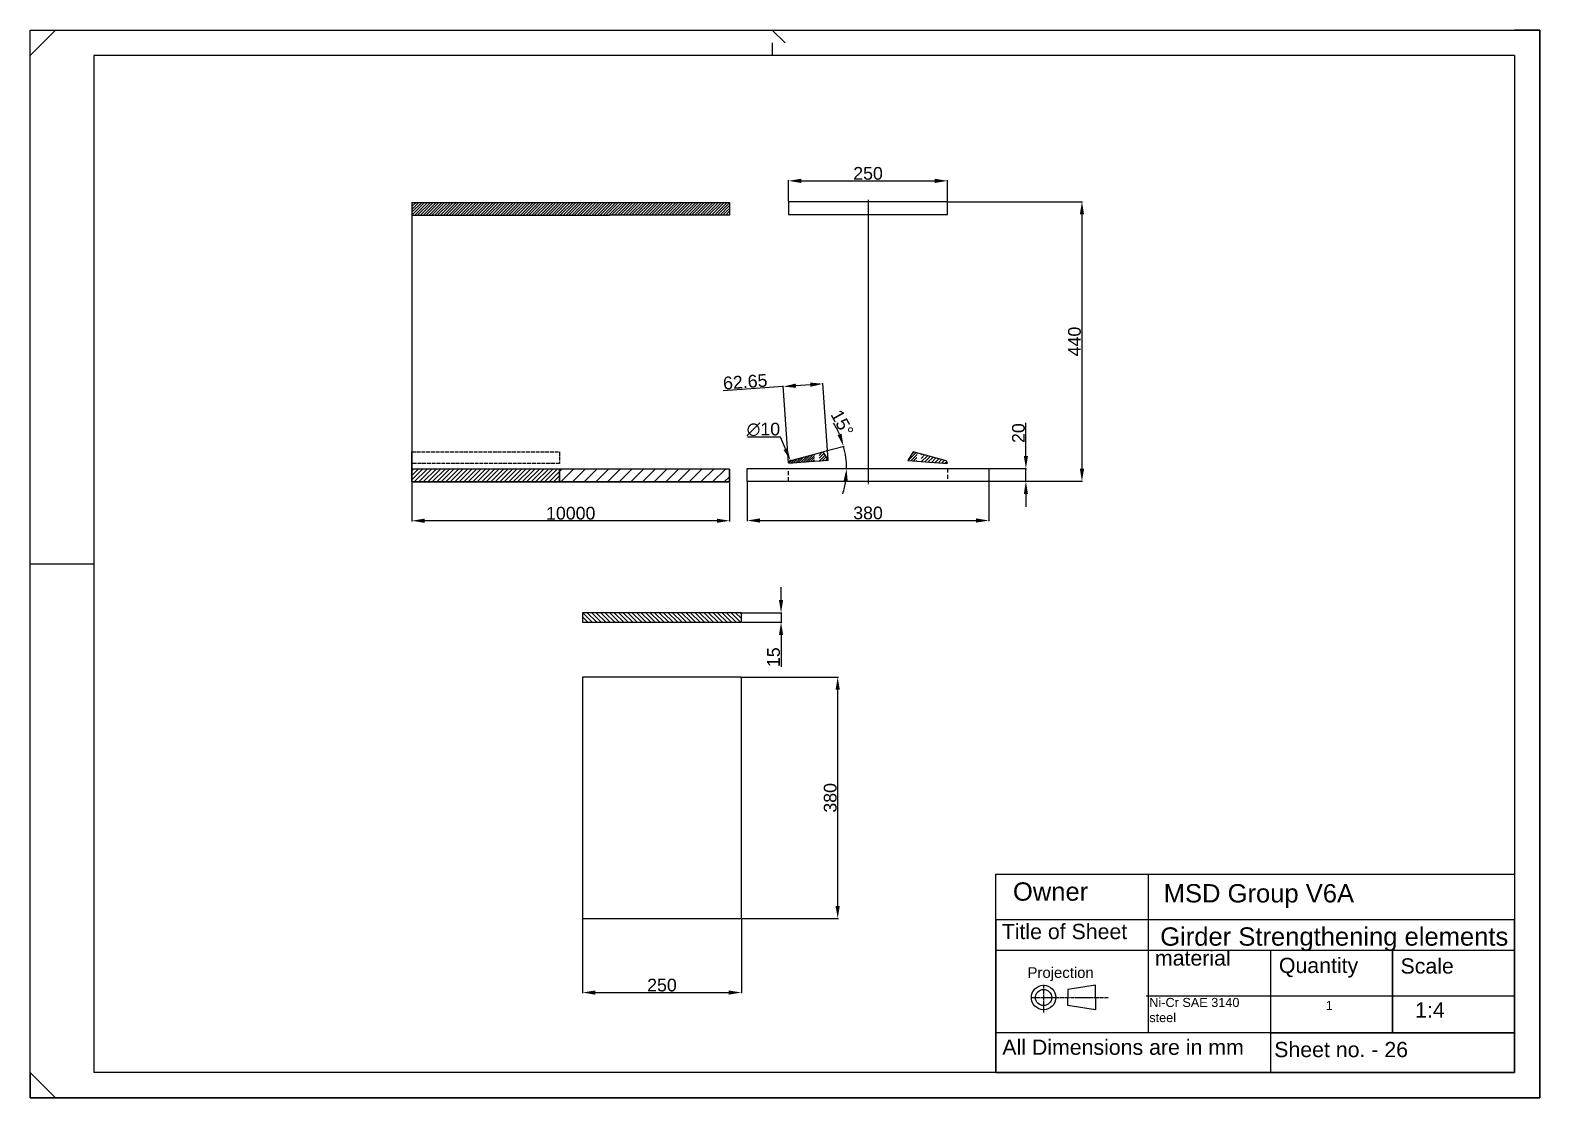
# Model space of a CAD drawing. Header units: millimetres. Extents: x -15074 to 21675, y -7568 to 6574.
# Drawn here: x -2644 to -268, y -5858 to -4178 of the extents above; entities that cross this region are included whole.
import ezdxf

# ---------------------------------------------------------------- set-up
doc = ezdxf.new("R2010")
doc.units = ezdxf.units.MM
for name, pattern in [('AM_ISO02W050', [7.5, 6, -1.5]), ('AM_ISO08W050', [18, 12, -1.5, 3, -1.5]), ('AM_ISO08W050x2', [9, 6, -0.75, 1.5, -0.75]), ('HIDDEN', [9.525, 6.35, -3.175])]:
    doc.linetypes.add(name, pattern=pattern)
for name, color, linetype, lineweight in [('AM_5', 250, 'Continuous', 25), ('AM_7', 142, 'AM_ISO08W050', 25), ('AM_8', 1, 'Continuous', 25)]:
    doc.layers.add(name, color=color, linetype=linetype, lineweight=lineweight)
doc.styles.get("Standard").update_dxf_attribs({"font": 'arial.ttf'})
doc.linetypes.add('Amzigzag', pattern='A,0.0001,[136,genltshp.shx,S=0.04,R=0,X=0,Y=0],-11', length=11.0001)
doc.dimstyles.new('AM_ISO$0', dxfattribs={"dimtxt": 3.5, "dimasz": 3.5, "dimexe": 1, "dimexo": 1, "dimgap": 1.5, "dimtad": 1, "dimdsep": 46, "dimtxsty": 'Standard', "dimcen": 0, "dimclrd": 256, "dimclre": 256, "dimclrt": 250, "dimadec": 0, "dimazin": 2, "dimtp": 0.1, "dimtm": 0.1, "dimtfac": 0.71, "dimtdec": 3, "dimtmove": 0, "dimatfit": 3, "dimfxl": 1, "dimlwd": -1, "dimlwe": -1, "dimarcsym": 1})
doc.dimstyles.new('AM_ISO$2', dxfattribs={"dimtxt": 3.5, "dimasz": 3.5, "dimexe": 1, "dimexo": 1, "dimgap": 1.5, "dimtad": 1, "dimdsep": 46, "dimtxsty": 'Standard', "dimcen": 0, "dimclrd": 256, "dimclre": 256, "dimclrt": 250, "dimadec": 0, "dimazin": 2, "dimtp": 0.1, "dimtm": 0.1, "dimtfac": 0.71, "dimtdec": 3, "dimtmove": 0, "dimatfit": 3, "dimfxl": 1, "dimlwd": -1, "dimlwe": -1, "dimarcsym": 1})
doc.dimstyles.new('AM_ISO$3', dxfattribs={"dimtxt": 3.5, "dimasz": 3.5, "dimexe": 1, "dimexo": 1, "dimgap": 1.5, "dimtad": 1, "dimtoh": 1, "dimdsep": 46, "dimtxsty": 'Standard', "dimcen": 0, "dimclrd": 256, "dimclre": 256, "dimclrt": 250, "dimadec": 0, "dimazin": 2, "dimtp": 0.1, "dimtm": 0.1, "dimtfac": 0.71, "dimtdec": 3, "dimtofl": 0, "dimtmove": 0, "dimatfit": 0, "dimfxl": 1, "dimlwd": -1, "dimlwe": -1, "dimarcsym": 1})

# ---------------------------------------------------------------- blocks, each defined once
blk = doc.blocks.new('*D262')
at = {"layer": 'AM_5', "linetype": 'ByBlock', "transparency": 16777216}
for p, q in [((-1450.8, -4446.4), (-1450.8, -4413.6)), ((-1200.8, -4446.4), (-1200.8, -4413.6))]:
    blk.add_line(p, q, dxfattribs=at)
at = {"layer": 'AM_5', "linetype": 'ByBlock', "lineweight": -2, "transparency": 16777216}
blk.add_line((-1430.8, -4414.6), (-1220.8, -4414.6), dxfattribs=at)
at = {"layer": 'AM_5', "transparency": 16777216}
for points in [[(-1430.8, -4411.2), (-1430.8, -4417.9), (-1450.8, -4414.6)], [(-1220.8, -4411.2), (-1220.8, -4417.9), (-1200.8, -4414.6)]]:
    blk.add_solid(points, dxfattribs=at)
at = {"layer": 'Defpoints', "color": 0, "transparency": 16777216}
for p in [(-1200.8, -4414.6), (-1450.8, -4447.4), (-1200.8, -4447.4)]:
    blk.add_point(p, dxfattribs=at)
at = {"layer": 'AM_5', "color": 250, "transparency": 16777216, "insert": (-1325.8, -4402.9), "char_height": 20, "attachment_point": 5}
blk.add_mtext('250', dxfattribs=at)
blk = doc.blocks.new('*D263')
at = {"layer": 'AM_5', "linetype": 'ByBlock', "transparency": 16777216}
for p, q in [((-1199.8, -4447.4), (-988.1, -4447.4)), ((-1199.8, -4887.4), (-988.1, -4887.4))]:
    blk.add_line(p, q, dxfattribs=at)
at = {"layer": 'AM_5', "linetype": 'ByBlock', "lineweight": -2, "transparency": 16777216}
blk.add_line((-989.1, -4467.4), (-989.1, -4867.4), dxfattribs=at)
at = {"layer": 'AM_5', "transparency": 16777216}
for points in [[(-992.4, -4467.4), (-985.7, -4467.4), (-989.1, -4447.4)], [(-992.4, -4867.4), (-985.7, -4867.4), (-989.1, -4887.4)]]:
    blk.add_solid(points, dxfattribs=at)
at = {"layer": 'Defpoints', "color": 0, "transparency": 16777216}
for p in [(-1200.8, -4447.4), (-1200.8, -4887.4), (-989.1, -4887.4)]:
    blk.add_point(p, dxfattribs=at)
at = {"layer": 'AM_5', "color": 250, "transparency": 16777216, "insert": (-1000.8, -4667.4), "char_height": 20, "attachment_point": 5, "rotation": 90}
blk.add_mtext('440', dxfattribs=at)
blk = doc.blocks.new('*D264')
at = {"layer": 'AM_5', "linetype": 'ByBlock', "lineweight": -2, "transparency": 16777216}
for p, q in [((-1077.3, -4847.4), (-1077.3, -4795.5)), ((-1077.3, -4887.4), (-1077.3, -4867.4)), ((-1077.3, -4907.4), (-1077.3, -4927.4))]:
    blk.add_line(p, q, dxfattribs=at)
at = {"layer": 'AM_5', "linetype": 'ByBlock', "transparency": 16777216}
for p, q in [((-1134.8, -4867.4), (-1076.3, -4867.4)), ((-1134.8, -4887.4), (-1076.3, -4887.4))]:
    blk.add_line(p, q, dxfattribs=at)
at = {"layer": 'AM_5', "transparency": 16777216}
for points in [[(-1080.6, -4847.4), (-1074, -4847.4), (-1077.3, -4867.4)], [(-1080.6, -4907.4), (-1074, -4907.4), (-1077.3, -4887.4)]]:
    blk.add_solid(points, dxfattribs=at)
at = {"layer": 'Defpoints', "color": 0, "transparency": 16777216}
for p in [(-1135.8, -4867.4), (-1077.3, -4867.4), (-1135.8, -4887.4)]:
    blk.add_point(p, dxfattribs=at)
at = {"layer": 'AM_5', "color": 250, "transparency": 16777216, "insert": (-1089, -4811.5), "char_height": 20, "attachment_point": 5, "rotation": 90}
blk.add_mtext('20', dxfattribs=at)
blk = doc.blocks.new('*D265')
at = {"layer": 'AM_5', "linetype": 'ByBlock', "transparency": 16777216}
for p, q in [((-1515.8, -4888.4), (-1515.8, -4950.1)), ((-1135.8, -4888.4), (-1135.8, -4950.1))]:
    blk.add_line(p, q, dxfattribs=at)
at = {"layer": 'AM_5', "linetype": 'ByBlock', "lineweight": -2, "transparency": 16777216}
blk.add_line((-1495.8, -4949.1), (-1155.8, -4949.1), dxfattribs=at)
at = {"layer": 'AM_5', "transparency": 16777216}
for points in [[(-1495.8, -4945.7), (-1495.8, -4952.4), (-1515.8, -4949.1)], [(-1155.8, -4945.7), (-1155.8, -4952.4), (-1135.8, -4949.1)]]:
    blk.add_solid(points, dxfattribs=at)
at = {"layer": 'Defpoints', "color": 0, "transparency": 16777216}
for p in [(-1515.8, -4887.4), (-1135.8, -4887.4), (-1135.8, -4949.1)]:
    blk.add_point(p, dxfattribs=at)
at = {"layer": 'AM_5', "color": 250, "transparency": 16777216, "insert": (-1325.8, -4937.3), "char_height": 20, "attachment_point": 5}
blk.add_mtext('380', dxfattribs=at)
blk = doc.blocks.new('*D266')
at = {"layer": 'AM_5', "linetype": 'ByBlock', "transparency": 16777216}
for p, q in [((-2043.7, -4889.5), (-2043.7, -4950.4)), ((-1543.7, -4889.5), (-1543.7, -4950.4))]:
    blk.add_line(p, q, dxfattribs=at)
at = {"layer": 'AM_5', "linetype": 'ByBlock', "lineweight": -2, "transparency": 16777216}
blk.add_line((-1563.7, -4949.4), (-2023.7, -4949.4), dxfattribs=at)
at = {"layer": 'AM_5', "transparency": 16777216}
for points in [[(-2023.7, -4946.1), (-2023.7, -4952.8), (-2043.7, -4949.4)], [(-1563.7, -4946.1), (-1563.7, -4952.8), (-1543.7, -4949.4)]]:
    blk.add_solid(points, dxfattribs=at)
at = {"layer": 'Defpoints', "color": 0, "transparency": 16777216}
for p in [(-2043.7, -4888.5), (-1543.7, -4888.5), (-2043.7, -4949.4)]:
    blk.add_point(p, dxfattribs=at)
at = {"layer": 'AM_5', "color": 250, "transparency": 16777216, "insert": (-1793.7, -4937.7), "char_height": 20, "attachment_point": 5}
blk.add_mtext('10000', dxfattribs=at)
blk = doc.blocks.new('*D267')
at = {"layer": 'AM_5', "linetype": 'ByBlock', "lineweight": -2, "transparency": 16777216}
for p, q in [((-1459.2, -4738.3), (-1553.6, -4744.9)), ((-1416.7, -4735.3), (-1439.3, -4736.9))]:
    blk.add_line(p, q, dxfattribs=at)
at = {"layer": 'AM_5', "linetype": 'ByBlock', "transparency": 16777216}
for p, q in [((-1450.8, -4858.1), (-1459.3, -4737.3)), ((-1388.3, -4853.7), (-1396.8, -4732.9))]:
    blk.add_line(p, q, dxfattribs=at)
at = {"layer": 'AM_5', "transparency": 16777216}
for points in [[(-1439.5, -4733.6), (-1439, -4740.2), (-1459.2, -4738.3)], [(-1416.9, -4732), (-1416.4, -4738.7), (-1396.7, -4733.9)]]:
    blk.add_solid(points, dxfattribs=at)
at = {"layer": 'Defpoints', "color": 0, "transparency": 16777216}
for p in [(-1396.7, -4733.9), (-1450.8, -4859.1), (-1388.3, -4854.7)]:
    blk.add_point(p, dxfattribs=at)
at = {"layer": 'AM_5', "color": 250, "transparency": 16777216, "insert": (-1519.1, -4730.8), "char_height": 20, "attachment_point": 5, "rotation": 3.9985}
blk.add_mtext('62.65', dxfattribs=at)
blk = doc.blocks.new('*D268')
at = {"layer": 'AM_5', "linetype": 'ByBlock', "lineweight": -2, "transparency": 16777216}
for p, q in [((-1463.8, -4818.1), (-1515.7, -4818.1)), ((-1455.8, -4836.4), (-1463.8, -4818.1))]:
    blk.add_line(p, q, dxfattribs=at)
at = {"layer": 'AM_5', "transparency": 16777216}
blk.add_solid([(-1452.7, -4835.1), (-1458.8, -4837.8), (-1447.8, -4854.8)], dxfattribs=at)
at = {"layer": 'Defpoints', "color": 0, "transparency": 16777216}
for p in [(-1447.8, -4854.8), (-1443.8, -4863.9)]:
    blk.add_point(p, dxfattribs=at)
at = {"layer": 'AM_5', "color": 250, "transparency": 16777216, "insert": (-1490.5, -4805.8), "char_height": 20, "attachment_point": 5}
blk.add_mtext('∅10', dxfattribs=at)
blk = doc.blocks.new('*D269')
at = {"layer": 'AM_5', "linetype": 'ByBlock', "transparency": 16777216}
blk.add_line((-1395.7, -4840.7), (-1363.2, -4832), dxfattribs=at)
at = {"layer": 'AM_5', "linetype": 'ByBlock', "lineweight": -2, "transparency": 16777216}
for start, end in [(23.4514, 31.9028), (0, 15), (343.0972, 351.5486)]:
    blk.add_arc((-1495.3, -4867.4), 135.7, start, end, dxfattribs=at)
at = {"layer": 'AM_5', "transparency": 16777216}
for points in [[(-1367.6, -4812.3), (-1373.9, -4814.5), (-1364.2, -4832.3)], [(-1364.3, -4887.1), (-1357.7, -4887.6), (-1359.6, -4867.4)]]:
    blk.add_solid(points, dxfattribs=at)
at = {"layer": 'Defpoints', "color": 0, "transparency": 16777216}
for p in [(-1396.6, -4841), (-1450.8, -4867.4), (-1447.1, -4854.5), (-1360.1, -4855.6), (-1200.8, -4867.4)]:
    blk.add_point(p, dxfattribs=at)
at = {"layer": 'AM_5', "color": 250, "transparency": 16777216, "insert": (-1366.5, -4795.7), "char_height": 20, "attachment_point": 5, "rotation": 299.1188}
blk.add_mtext('15°', dxfattribs=at)
blk = doc.blocks.new('*D270')
at = {"layer": 'AM_5', "linetype": 'ByBlock', "transparency": 16777216}
for p, q in [((-1462.7, -5074.2), (-1462.7, -5054.2)), ((-1524.1, -5094.2), (-1461.7, -5094.2)), ((-1462.7, -5094.2), (-1462.7, -5109.2)), ((-1524.1, -5109.2), (-1461.7, -5109.2)), ((-1462.7, -5129.2), (-1462.7, -5179.1))]:
    blk.add_line(p, q, dxfattribs=at)
at = {"layer": 'AM_5', "transparency": 16777216}
for points in [[(-1466, -5074.2), (-1459.4, -5074.2), (-1462.7, -5094.2)], [(-1466, -5129.2), (-1459.4, -5129.2), (-1462.7, -5109.2)]]:
    blk.add_solid(points, dxfattribs=at)
at = {"layer": 'Defpoints', "color": 0, "transparency": 16777216}
for p in [(-1525.1, -5094.2), (-1525.1, -5109.2), (-1462.7, -5109.2)]:
    blk.add_point(p, dxfattribs=at)
at = {"layer": 'AM_5', "color": 250, "transparency": 16777216, "insert": (-1474.4, -5164.2), "char_height": 20, "attachment_point": 5, "rotation": 90}
blk.add_mtext('15', dxfattribs=at)
blk = doc.blocks.new('*D271')
at = {"layer": 'AM_5', "linetype": 'ByBlock', "transparency": 16777216}
for p, q in [((-1775.1, -5576.5), (-1775.1, -5692.9)), ((-1525.1, -5576.5), (-1525.1, -5692.9)), ((-1755.1, -5691.9), (-1545.1, -5691.9))]:
    blk.add_line(p, q, dxfattribs=at)
at = {"layer": 'AM_5', "transparency": 16777216}
for points in [[(-1755.1, -5688.6), (-1755.1, -5695.2), (-1775.1, -5691.9)], [(-1545.1, -5688.6), (-1545.1, -5695.2), (-1525.1, -5691.9)]]:
    blk.add_solid(points, dxfattribs=at)
at = {"layer": 'Defpoints', "color": 0, "transparency": 16777216}
for p in [(-1775.1, -5575.5), (-1525.1, -5575.5), (-1525.1, -5691.9)]:
    blk.add_point(p, dxfattribs=at)
at = {"layer": 'AM_5', "color": 250, "transparency": 16777216, "insert": (-1650.1, -5680.2), "char_height": 20, "attachment_point": 5}
blk.add_mtext('250', dxfattribs=at)
blk = doc.blocks.new('*D272')
at = {"layer": 'AM_5', "linetype": 'ByBlock', "transparency": 16777216}
for p, q in [((-1524.1, -5195.5), (-1372.5, -5195.5)), ((-1373.5, -5555.5), (-1373.5, -5215.5)), ((-1524.1, -5575.5), (-1372.5, -5575.5))]:
    blk.add_line(p, q, dxfattribs=at)
at = {"layer": 'AM_5', "transparency": 16777216}
for points in [[(-1376.9, -5215.5), (-1370.2, -5215.5), (-1373.5, -5195.5)], [(-1376.9, -5555.5), (-1370.2, -5555.5), (-1373.5, -5575.5)]]:
    blk.add_solid(points, dxfattribs=at)
at = {"layer": 'Defpoints', "color": 0, "transparency": 16777216}
for p in [(-1525.1, -5195.5), (-1373.5, -5195.5), (-1525.1, -5575.5)]:
    blk.add_point(p, dxfattribs=at)
at = {"layer": 'AM_5', "color": 250, "transparency": 16777216, "insert": (-1385.2, -5385.5), "char_height": 20, "attachment_point": 5, "rotation": 90}
blk.add_mtext('380', dxfattribs=at)

msp = doc.modelspace()

# ---------------------------------------------------------------- hatches: boundary and pattern name
h = msp.add_hatch()
h.set_pattern_fill('ANSI31', color=256)
h.set_pattern_definition([(45, (-4543.6616, -6317.4553), (-2.245064, 2.245064), [])])
h.paths.add_polyline_path([(-1543.7, -4468.454), (-1584.938, -4468.454), (-1648.202, -4468.454), (-1732.593, -4468.454), (-1742.118, -4468.454), (-1745.438, -4468.454), (-1754.963, -4468.454), (-2043.7, -4468.454), (-2043.7, -4448.454), (-1804.551, -4448.454), (-1787.485, -4448.454), (-1754.963, -4448.454), (-1745.438, -4448.454), (-1742.118, -4448.454), (-1733.2, -4448.454), (-1732.593, -4448.454), (-1630.463, -4448.454), (-1584.938, -4448.454), (-1543.7, -4448.454)])
h = msp.add_hatch()
h.set_pattern_fill('ANSI31', color=256, style=0)
h.paths.add_polyline_path([(-1396.648, -4840.994), (-1402.986, -4842.692), (-1402.986, -4843.456), (-1402.519, -4855.714), (-1388.265, -4854.718)])
h = msp.add_hatch()
h.set_pattern_fill('ANSI31', color=256, style=0)
h.paths.add_polyline_path([(-1248.544, -4843.456), (-1248.515, -4842.7), (-1254.882, -4840.994), (-1263.265, -4854.718), (-1249.011, -4855.714)])
h = msp.add_hatch()
h.set_pattern_fill('_U', color=256, scale=5, angle=45, pattern_type=0)
h.set_pattern_definition([(45, (-4543.6616, -6317.4553), (-3.535534, 3.535534), [])])
h.paths.add_polyline_path([(-2043.7, -4868.454), (-2043.7, -4888.454), (-1811.2, -4888.454), (-1811.2, -4868.454)])
at = {"layer": 'AM_8', "true_color": 0x000000}
h = msp.add_hatch(dxfattribs=at)
h.set_pattern_fill('_U', color=18, scale=2.5, angle=45, style=0, pattern_type=0)
h.set_pattern_definition([(45, (0, 0), (-1.767767, 1.767767), [])])
edge = h.paths.add_edge_path()
edge.add_line((-1409.833, -4856.098), (-1410.27, -4844.644))
edge.add_line((-1410.27, -4844.644), (-1409.6, -4844.464))
edge.add_line((-1409.6, -4844.464), (-1447.059, -4854.502))
edge.add_arc((-1445.765, -4859.331), 5, 105, 177.185923)
edge.add_line((-1450.759, -4859.086), (-1444.253, -4858.631))
edge.add_line((-1444.253, -4858.631), (-1388.265, -4854.718))
edge.add_line((-1388.265, -4854.718), (-1409.833, -4856.098))
h = msp.add_hatch(dxfattribs=at)
h.set_pattern_fill('_U', color=18, scale=4, angle=45, style=0, pattern_type=0)
h.set_pattern_definition([(45, (0, 0), (-2.828427, 2.828427), [])])
edge = h.paths.add_edge_path()
edge.add_arc((-1205.765, -4859.331), 5, 2.814077, 75)
edge.add_line((-1204.471, -4854.502), (-1241.931, -4844.464))
edge.add_line((-1241.931, -4844.464), (-1242.373, -4856.072))
edge.add_line((-1242.373, -4856.072), (-1200.771, -4859.086))
h = msp.add_hatch(dxfattribs=at)
h.set_pattern_fill('_U', color=18, scale=13, angle=45, style=0, pattern_type=0)
h.set_pattern_definition([(45, (-4543.662, -6317.455), (-9.19239, 9.19239), [])])
h.paths.add_polyline_path([(-1543.7, -4868.454), (-1811.2, -4868.454), (-1811.2, -4888.454), (-1543.7, -4888.454)])
at = {"layer": 'AM_8'}
h = msp.add_hatch(dxfattribs=at)
h.set_pattern_fill('_U', color=0, scale=5, angle=135, style=0, pattern_type=0)
h.set_pattern_definition([(135, (-326363.7794, -109775.5753), (-3.535533906, -3.535533906), [])])
edge = h.paths.add_edge_path(flags=0)
edge.add_line((-1775.141, -5109.226), (-1525.141, -5109.226))
edge.add_line((-1775.141, -5094.226), (-1775.141, -5109.226))
edge.add_line((-1525.141, -5094.226), (-1775.141, -5094.226))
edge.add_line((-1525.141, -5109.226), (-1525.141, -5094.226))

# ---------------------------------------------------------------- linework, layer by layer
for p, q in [((-2644.456, -4217.5), (-2604.456, -4177.5)), ((-1456.456, -4197.5), (-1476.456, -4177.5)), ((-1476.456, -4197.5), (-1476.456, -4217.5)), ((-2544.456, -4217.5), (-2544.456, -4257.5)), ((-2043.7, -4448.454), (-2043.7, -4468.454)), ((-2043.7, -4468.454), (-1732.593, -4468.454)), ((-1543.7, -4468.454), (-1648.202, -4468.454)), ((-1425.182, -4848.64), (-1409.6, -4844.464)), ((-1409.6, -4844.464), (-1396.648, -4840.994)), ((-1406.307, -4843.582), (-1396.648, -4840.994)), ((-1402.986, -4843.456), (-1402.986, -4842.716)), ((-1396.648, -4840.994), (-1388.265, -4854.718)), ((-1254.882, -4840.994), (-1263.265, -4854.718)), ((-1204.471, -4854.502), (-1254.882, -4840.994)), ((-1248.544, -4843.456), (-1248.516, -4842.71)), ((-1444.253, -4858.631), (-1450.759, -4859.086)), ((-1447.059, -4854.502), (-1425.182, -4848.64)), ((-1418.583, -4856.837), (-1444.253, -4858.631)), ((-1425.182, -4848.64), (-1421.854, -4847.748)), ((-1418.583, -4856.837), (-1421.908, -4857.069)), ((-1402.519, -4855.714), (-1418.583, -4856.837)), ((-1388.265, -4854.718), (-1402.519, -4855.714)), ((-1263.265, -4854.718), (-1207.277, -4858.631)), ((-1263.265, -4854.718), (-1207.277, -4858.631)), ((-1207.277, -4858.631), (-1200.771, -4859.086)), ((-2644.456, -5017.5), (-2544.456, -5017.5)), ((-1049.496, -5699.697), (-1049.496, -5699.697)), ((-1049.496, -5699.697), (-1049.496, -5699.697)), ((-967.726, -5680.453), (-1011.166, -5686.927)), ((-967.726, -5686.927), (-967.726, -5680.453)), ((-967.726, -5718.942), (-1011.166, -5712.468)), ((-967.726, -5712.468), (-967.726, -5718.942)), ((-692.456, -5755.1), (-692.456, -5817.5)), ((-2644.456, -5817.5), (-2604.456, -5857.5))]:
    msp.add_line(p, q)
at = {"linetype": 'Amzigzag', "ltscale": 5}
msp.add_line((-2043.7, -4448.454), (-2043.7, -4888.454), dxfattribs=at)
for points in [[(-2644.456, -4177.5), (-268.456, -4177.5), (-268.456, -5857.5), (-2644.456, -5857.5)], [(-1450.765, -4467.418), (-1200.765, -4467.418), (-1200.765, -4447.418), (-1450.765, -4447.418)], [(-1811.2, -4868.454), (-2043.7, -4868.454), (-2043.7, -4888.454), (-1811.2, -4888.454)], [(-1543.7, -4868.454), (-1811.2, -4868.454), (-1811.2, -4888.454), (-1543.7, -4888.454)], [(-1515.765, -4867.418), (-1135.765, -4867.418), (-1135.765, -4887.418), (-1515.765, -4887.418)], [(-1525.141, -5094.226), (-1775.141, -5094.226), (-1775.141, -5109.226), (-1525.141, -5109.226)], [(-1525.141, -5195.509), (-1775.141, -5195.509), (-1775.141, -5575.509), (-1525.141, -5575.509)], [(-1124.456, -5505.5), (-308.456, -5505.5), (-308.456, -5817.5), (-1124.456, -5817.5)], [(-1124.456, -5817.5), (-308.456, -5817.5), (-308.456, -5577.5), (-1124.456, -5577.5)], [(-1124.456, -5817.5), (-308.456, -5817.5), (-308.456, -5625.5), (-1124.456, -5625.5)], [(-500.456, -5625.5), (-692.456, -5625.5), (-692.456, -5755.1), (-500.456, -5755.1)], [(-308.456, -5625.5), (-500.456, -5625.5), (-500.456, -5755.1), (-308.456, -5755.1)], [(-1124.456, -5817.5), (-308.456, -5817.5), (-308.456, -5755.1), (-1124.456, -5755.1)]]:
    msp.add_lwpolyline(points, close=True)
for points in [[(-2544.456, -5857.5), (-2644.456, -5857.5), (-2644.456, -4177.5), (-2544.456, -4177.5)], [(-2644.456, -4217.5), (-2644.456, -4177.5), (-268.456, -4177.5), (-268.456, -4217.5)], [(-308.456, -5857.5), (-268.456, -5857.5), (-268.456, -4177.5), (-308.456, -4177.5)], [(-2544.456, -4217.5), (-2544.456, -5817.5)], [(-308.456, -4217.5), (-2544.456, -4217.5)], [(-308.456, -4217.5), (-308.456, -5817.5)], [(-2043.7, -4448.454), (-1543.7, -4448.454), (-1543.7, -4468.454)], [(-1633.638, -4468.454), (-1732.593, -4468.454)], [(-1543.7, -4868.454), (-1543.7, -4888.454), (-2043.7, -4888.454), (-2043.7, -4841.046)], [(-1706.291, -5109.226), (-1525.141, -5109.226), (-1525.141, -5094.226), (-1702.595, -5094.226)], [(-884.456, -5755.1), (-884.456, -5505.5), (-308.456, -5505.5), (-308.456, -5817.5), (-884.456, -5817.5)], [(-1124.456, -5697.5), (-1124.456, -5817.5), (-308.456, -5817.5), (-308.456, -5697.5), (-887.86, -5697.5)], [(-1011.166, -5686.927), (-1011.166, -5699.697)], [(-1011.166, -5712.468), (-1011.166, -5699.697)], [(-967.726, -5699.697), (-967.726, -5686.927)], [(-967.726, -5699.697), (-967.726, -5712.468)], [(-2644.456, -5817.5), (-2644.456, -5857.5), (-268.456, -5857.5), (-268.456, -5817.5)], [(-308.456, -5817.5), (-2544.456, -5817.5)]]:
    msp.add_lwpolyline(points)
at = {"linetype": 'AM_ISO02W050'}
msp.add_lwpolyline([(-1811.308, -4859.119), (-2043.7, -4859.119), (-2043.7, -4841.046), (-1811.308, -4841.046)], close=True, dxfattribs=at)
at = {"linetype": 'HIDDEN'}
msp.add_lwpolyline([(-1450.765, -4867.418), (-1200.765, -4867.418), (-1200.765, -4887.418), (-1450.765, -4887.418)], close=True, dxfattribs=at)
for radius in [19.244, 12.771]:
    msp.add_circle((-1049.496, -5699.697), radius)
for centre, start, end in [((-1445.765, -4859.331), 105, 177.185923), ((-1205.765, -4859.331), 2.814077, 75)]:
    msp.add_arc(centre, 5, start, end)
at = {"layer": 'AM_7'}
for p, q in [((-1325.765, -4444.418), (-1325.765, -4890.418)), ((-1325.765, -4445.672), (-1325.765, -4891.672))]:
    msp.add_line(p, q, dxfattribs=at)
at = {"layer": 'AM_7', "linetype": 'AM_ISO08W050x2'}
for p, q in [((-1069.627, -5699.697), (-947.596, -5699.697)), ((-1049.496, -5679.567), (-1049.496, -5723.158)), ((-1049.496, -5699.697), (-1049.496, -5699.697)), ((-1049.496, -5699.697), (-1049.496, -5699.697))]:
    msp.add_line(p, q, dxfattribs=at)

# ---------------------------------------------------------------- texts
at = {"attachment_point": 1}
for s, width, gutter_width, heights, insert, char_height in [(' Owner', 202.47058, 60, [0], (-1108.889, -5518.509), 28.8), ('MSD Group V6A', 450.95723, 60, [0], (-860.402, -5521.267), 28.8), ('Title of Sheet', 219.03637, 60, [0], (-1115.331, -5583.796), 24), ('Girder Strengthening elements', 607.51506, 60, [0], (-865.924, -5589.314), 28.8), ('material', 181.75051, 60, [0], (-874.207, -5625.5), 24), ('Projection', 153.66818, 83.876, [0], (-1074.731, -5652.043), 16.7752), ('Quantity', 161.05614, 60, [0], (-679.099, -5637.13), 24), ('Scale', 165.65774, 60, [0], (-487.672, -5638.05), 24), ('Ni-Cr SAE 3140 \\Psteel', 263.13009, 71.388, [0], (-883.101, -5700.329), 14.27757), ('1', 251.48712, 71.388, [0], (-605.417, -5704.983), 14.278), ('\\pxi-3,l4,t4;1:4', 163.78852, 60, [0], (-488.712, -5707.209), 24), ('All Dimensions are in mm', 463.38352, 60, [0], (-1114.411, -5765.867), 24), ('Sheet no. - 26', 348.8016, 60, [8.692], (-686.461, -5769.545), 24)]:
    msp.add_mtext_dynamic_manual_height_columns(s, width=width, gutter_width=gutter_width, heights=heights, dxfattribs=dict(at, insert=insert, char_height=char_height))

# ---------------------------------------------------------------- dimensions: what is measured, and where the dimension line sits
at = {"layer": 'AM_5'}
for base, p1, p2, override, picture, middle in [((-1200.765, -4414.569), (-1450.765, -4447.418), (-1200.765, -4447.418), {"dimtxt": 20, "dimasz": 20, "dimpost": '', "dimlwd": 65534}, '*D262', (-1325.765, -4402.857)), ((-1135.765, -4949.065), (-1515.765, -4887.418), (-1135.765, -4887.418), {"dimtxt": 20, "dimasz": 20, "dimpost": '', "dimlwd": 65534}, '*D265', (-1325.765, -4937.346)), ((-1525.141, -5691.893), (-1775.141, -5575.509), (-1525.141, -5575.509), {"dimtxt": 20, "dimasz": 20}, '*D271', (-1650.141, -5680.182))]:
    dim = msp.add_linear_dim(base=base, p1=p1, p2=p2, dimstyle='AM_ISO$0', override=override, dxfattribs=at)
    dim.commit()
    dim.dimension.update_dxf_attribs({"geometry": picture, "text_midpoint": middle})
for base, p1, p2, override, picture, middle in [((-989.052, -4887.418), (-1200.765, -4447.418), (-1200.765, -4887.418), {"dimtxt": 20, "dimasz": 20, "dimlwd": 65534}, '*D263', (-1000.763, -4667.418)), ((-1077.3, -4867.418), (-1135.765, -4887.418), (-1135.765, -4867.418), {"dimtxt": 20, "dimasz": 20, "dimlwd": 65534}, '*D264', (-1089.012, -4811.456)), ((-1462.707, -5109.226), (-1525.141, -5094.226), (-1525.141, -5109.226), {"dimtxt": 20, "dimasz": 20, "dimpost": ''}, '*D270', (-1474.418, -5164.184)), ((-1373.518, -5195.509), (-1525.141, -5575.509), (-1525.141, -5195.509), {"dimtxt": 20, "dimasz": 20, "dimpost": ''}, '*D272', (-1385.236, -5385.509))]:
    dim = msp.add_linear_dim(base=base, p1=p1, p2=p2, angle=90, dimstyle='AM_ISO$0', override=override, dxfattribs=at)
    dim.commit()
    dim.dimension.update_dxf_attribs({"geometry": picture, "text_midpoint": middle})
dim = msp.add_linear_dim(base=(-1396.707, -4733.942), p1=(-1450.759, -4859.086), p2=(-1388.265, -4854.718), angle=3.998471, dimstyle='AM_ISO$0', override={"dimtxt": 20, "dimasz": 20, "dimlwd": 65534}, dxfattribs=at)
dim.commit()
dim.dimension.update_dxf_attribs({"geometry": '*D267', "text_midpoint": (-1518.271, -4742.439), "dimtype": 161})
dim = msp.add_angular_dim_2l(base=(-1360.067, -4855.589), line1=((-1447.059, -4854.502), (-1396.648, -4840.994)), line2=((-1450.765, -4867.418), (-1200.765, -4867.418)), dimstyle='AM_ISO$2', override={"dimtxt": 20, "dimasz": 20, "dimlwd": 65534}, dxfattribs=at)
dim.commit()
dim.dimension.update_dxf_attribs({"geometry": '*D269', "text_midpoint": (-1376.703, -4801.377), "dimtype": 162})
dim = msp.add_diameter_dim_2p(p1=(-1443.76, -4863.911), p2=(-1447.771, -4854.751), dimstyle='AM_ISO$3', override={"dimtxt": 20, "dimasz": 20, "dimpost": '', "dimlwd": 65534}, dxfattribs=at)
dim.commit()
dim.dimension.update_dxf_attribs({"geometry": '*D268', "text_midpoint": (-1490.485, -4818.11), "dimtype": 163})
dim = msp.add_linear_dim(base=(-2043.7, -4949.43), p1=(-1543.7, -4888.454), p2=(-2043.7, -4888.454), text='10000', dimstyle='AM_ISO$0', override={"dimtxt": 20, "dimasz": 20, "dimpost": '', "dimlwd": 65534}, dxfattribs=at)
dim.commit()
dim.dimension.update_dxf_attribs({"geometry": '*D266', "text_midpoint": (-1793.7, -4937.718)})

doc.saveas('drawing.dxf')
